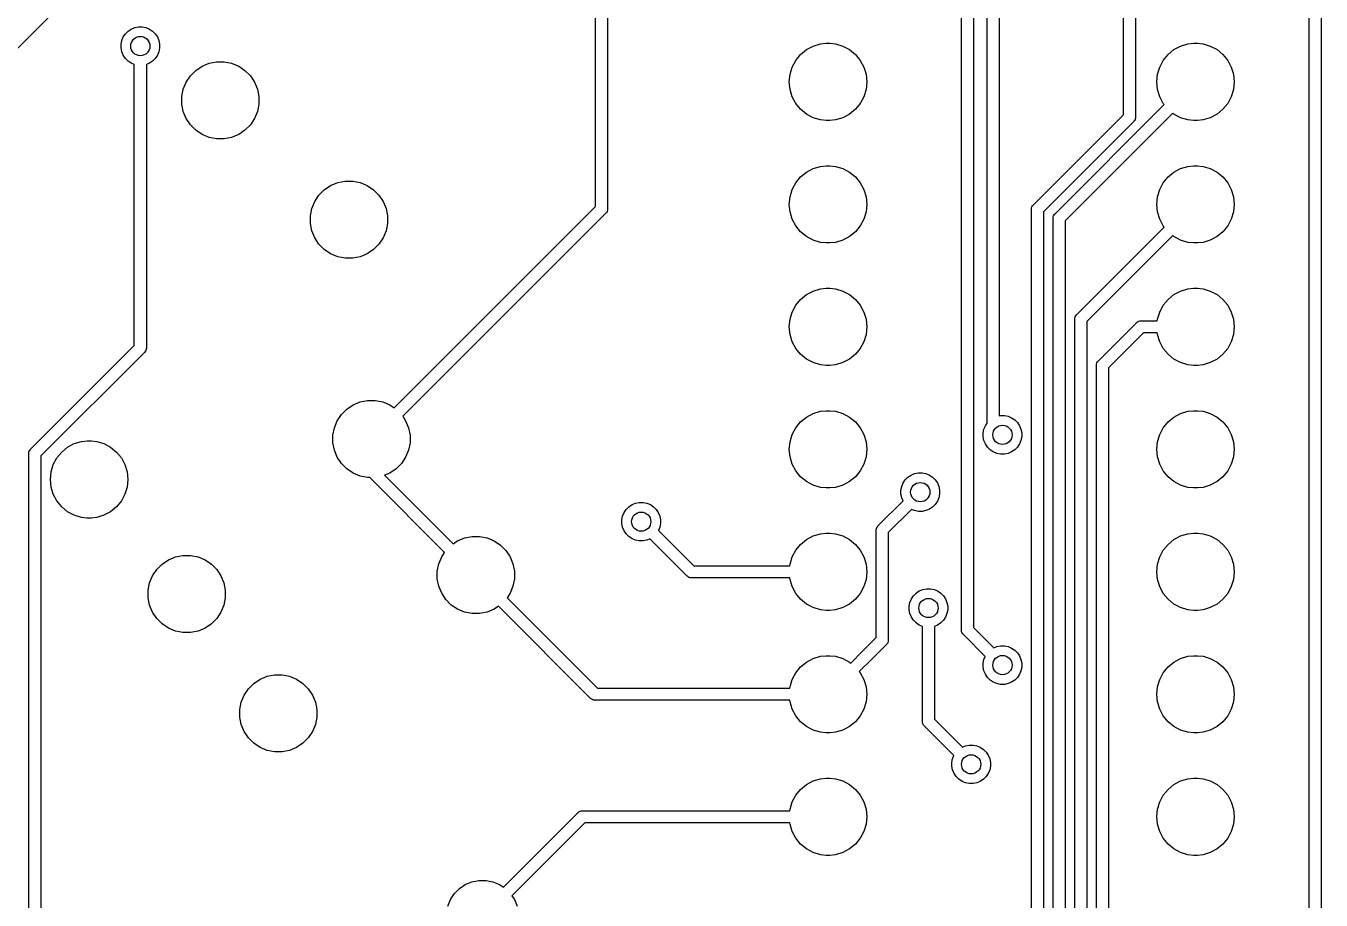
# Model space of a CAD drawing. Extents: x 3.67 to 7.92, y -5.42 to -1.8.
# Drawn here: x 6.731 to 7.788, y -3.061 to -2.347 of the extents above; entities that cross this region are included whole.
import ezdxf

# ---------------------------------------------------------------- set-up
doc = ezdxf.new("R2010")
doc.units = 0
doc.header["$MEASUREMENT"] = 0
doc.layers.add('BLACK', color=7, linetype='CONTINUOUS')

msp = doc.modelspace()

# ---------------------------------------------------------------- linework, layer by layer
at = {"layer": 'BLACK', "linetype": 'CONTINUOUS'}
for p, q in [((7.62697, -2.41976), (7.62697, -2.03649)), ((7.63681, -2.03469), (7.63681, -2.42155)), ((7.19587, -2.49467), (7.19587, -2.05491)), ((7.20571, -2.05491), (7.20571, -2.49646)), ((7.51575, -2.67142), (7.51575, -2.11442)), ((7.52559, -2.11442), (7.52559, -2.66557)), ((7.49475, -2.84031), (7.49475, -2.12745)), ((7.5046, -2.12925), (7.5046, -2.83851)), ((7.78839, -2.14591), (7.78839, -3.19503)), ((7.77854, -3.19324), (7.77854, -2.14771)), ((6.74916, -2.34048), (6.45463, -2.63501)), ((6.80916, -2.3591), (6.81035, -2.35623)), ((6.81035, -2.35623), (6.81207, -2.35365)), ((6.81207, -2.35365), (6.81426, -2.35146)), ((6.81426, -2.35146), (6.81684, -2.34973)), ((6.81684, -2.34973), (6.81971, -2.34855)), ((6.81971, -2.34855), (6.82275, -2.34794)), ((6.82275, -2.34794), (6.82585, -2.34794)), ((6.82585, -2.34794), (6.8289, -2.34855)), ((6.8289, -2.34855), (6.83176, -2.34973)), ((6.83176, -2.34973), (6.83434, -2.35146)), ((6.83434, -2.35146), (6.83653, -2.35365)), ((6.83653, -2.35365), (6.83826, -2.35623)), ((6.83826, -2.35623), (6.83944, -2.3591)), ((6.80855, -2.36214), (6.80916, -2.3591)), ((6.80855, -2.36524), (6.80855, -2.36214)), ((6.80916, -2.36828), (6.80855, -2.36524)), ((6.81035, -2.37115), (6.80916, -2.36828)), ((6.83944, -2.36828), (6.83826, -2.37115)), ((6.83944, -2.3591), (6.84005, -2.36214)), ((6.84005, -2.36524), (6.83944, -2.36828)), ((6.84005, -2.36214), (6.84005, -2.36524)), ((7.36345, -2.37053), (7.36824, -2.3666)), ((7.36824, -2.3666), (7.37372, -2.36367)), ((7.37372, -2.36367), (7.37965, -2.36187)), ((7.37965, -2.36187), (7.38428, -2.36142)), ((7.38428, -2.36142), (7.38737, -2.36142)), ((7.38737, -2.36142), (7.392, -2.36187)), ((7.392, -2.36187), (7.39794, -2.36367)), ((7.39794, -2.36367), (7.40341, -2.3666)), ((7.40341, -2.3666), (7.40821, -2.37053)), ((7.66345, -2.37053), (7.66824, -2.3666)), ((7.66824, -2.3666), (7.67372, -2.36367)), ((7.67372, -2.36367), (7.67965, -2.36187)), ((7.67965, -2.36187), (7.68428, -2.36142)), ((7.68428, -2.36142), (7.68737, -2.36142)), ((7.68737, -2.36142), (7.692, -2.36187)), ((7.692, -2.36187), (7.69794, -2.36367)), ((7.69794, -2.36367), (7.70341, -2.3666)), ((7.70341, -2.3666), (7.70821, -2.37053)), ((6.81207, -2.37373), (6.81035, -2.37115)), ((6.81426, -2.37592), (6.81207, -2.37373)), ((6.81684, -2.37765), (6.81426, -2.37592)), ((6.81938, -2.3787), (6.81684, -2.37765)), ((6.81938, -2.60811), (6.81938, -2.3787)), ((6.83176, -2.37765), (6.82922, -2.3787)), ((6.82922, -2.3787), (6.82922, -2.60991)), ((6.83434, -2.37592), (6.83176, -2.37765)), ((6.83653, -2.37373), (6.83434, -2.37592)), ((6.83826, -2.37115), (6.83653, -2.37373)), ((6.87477, -2.38007), (6.8805, -2.3777)), ((6.8805, -2.3777), (6.88658, -2.37649)), ((6.88658, -2.37649), (6.89279, -2.37649)), ((6.89279, -2.37649), (6.89887, -2.3777)), ((6.89887, -2.3777), (6.90461, -2.38007)), ((7.35659, -2.3808), (7.35951, -2.37533)), ((7.35951, -2.37533), (7.36345, -2.37053)), ((7.40821, -2.37053), (7.41214, -2.37533)), ((7.41214, -2.37533), (7.41507, -2.3808)), ((7.65659, -2.3808), (7.65951, -2.37533)), ((7.65951, -2.37533), (7.66345, -2.37053)), ((7.70821, -2.37053), (7.71214, -2.37533)), ((7.71214, -2.37533), (7.71507, -2.3808)), ((6.86178, -2.39306), (6.86522, -2.3879)), ((6.86522, -2.3879), (6.86961, -2.38352)), ((6.86961, -2.38352), (6.87477, -2.38007)), ((6.90461, -2.38007), (6.90976, -2.38352)), ((6.90976, -2.38352), (6.91415, -2.3879)), ((6.91415, -2.3879), (6.9176, -2.39306)), ((7.35418, -2.39291), (7.35479, -2.38674)), ((7.35479, -2.38674), (7.35659, -2.3808)), ((7.41507, -2.3808), (7.41687, -2.38674)), ((7.41687, -2.38674), (7.41748, -2.39291)), ((7.65418, -2.39291), (7.65479, -2.38674)), ((7.65479, -2.38674), (7.65659, -2.3808)), ((7.71507, -2.3808), (7.71687, -2.38674)), ((7.71687, -2.38674), (7.71748, -2.39291)), ((6.85819, -2.40488), (6.8594, -2.39879)), ((6.8594, -2.39879), (6.86178, -2.39306)), ((6.9176, -2.39306), (6.91997, -2.39879)), ((6.91997, -2.39879), (6.92118, -2.40488)), ((7.35479, -2.39909), (7.35418, -2.39291)), ((7.35659, -2.40502), (7.35479, -2.39909)), ((7.41687, -2.39909), (7.41507, -2.40502)), ((7.41748, -2.39291), (7.41687, -2.39909)), ((7.65479, -2.39909), (7.65418, -2.39291)), ((7.65659, -2.40502), (7.65479, -2.39909)), ((7.71687, -2.39909), (7.71507, -2.40502)), ((7.71748, -2.39291), (7.71687, -2.39909)), ((6.85819, -2.41108), (6.85819, -2.40488)), ((6.8594, -2.41717), (6.85819, -2.41108)), ((6.92118, -2.41108), (6.91997, -2.41717)), ((6.92118, -2.40488), (6.92118, -2.41108)), ((7.35951, -2.4105), (7.35659, -2.40502)), ((7.36345, -2.41529), (7.35951, -2.4105)), ((7.41214, -2.4105), (7.40821, -2.41529)), ((7.41507, -2.40502), (7.41214, -2.4105)), ((7.65951, -2.4105), (7.65659, -2.40502)), ((7.66031, -2.41147), (7.65951, -2.4105)), ((7.71214, -2.4105), (7.70821, -2.41529)), ((7.71507, -2.40502), (7.71214, -2.4105)), ((6.86178, -2.4229), (6.8594, -2.41717)), ((6.91997, -2.41717), (6.9176, -2.4229)), ((7.36824, -2.41923), (7.36345, -2.41529)), ((7.37372, -2.42215), (7.36824, -2.41923)), ((7.40341, -2.41923), (7.39794, -2.42215)), ((7.40821, -2.41529), (7.40341, -2.41923)), ((7.55345, -2.49327), (7.62697, -2.41976)), ((7.57117, -2.50061), (7.66031, -2.41147)), ((7.66727, -2.41843), (7.5794, -2.5063)), ((7.63681, -2.42155), (7.63683, -2.42179)), ((7.66824, -2.41923), (7.66727, -2.41843)), ((7.67372, -2.42215), (7.66824, -2.41923)), ((7.70341, -2.41923), (7.69794, -2.42215)), ((7.70821, -2.41529), (7.70341, -2.41923)), ((6.86522, -2.42806), (6.86178, -2.4229)), ((6.86961, -2.43245), (6.86522, -2.42806)), ((6.91415, -2.42806), (6.90976, -2.43245)), ((6.9176, -2.4229), (6.91415, -2.42806)), ((7.37965, -2.42395), (7.37372, -2.42215)), ((7.38428, -2.42441), (7.37965, -2.42395)), ((7.38737, -2.42441), (7.38428, -2.42441)), ((7.392, -2.42395), (7.38737, -2.42441)), ((7.39794, -2.42215), (7.392, -2.42395)), ((7.6352, -2.42545), (7.56168, -2.49896)), ((7.63539, -2.42529), (7.6352, -2.42545)), ((7.63554, -2.4251), (7.63539, -2.42529)), ((7.636, -2.42454), (7.63554, -2.4251)), ((7.63646, -2.42369), (7.636, -2.42454)), ((7.63661, -2.42318), (7.63646, -2.42369)), ((7.63674, -2.42276), (7.63661, -2.42318)), ((7.63681, -2.42204), (7.63674, -2.42276)), ((7.63683, -2.42179), (7.63681, -2.42204)), ((7.63681, -2.42204), (7.63681, -2.42204)), ((7.67965, -2.42395), (7.67372, -2.42215)), ((7.68428, -2.42441), (7.67965, -2.42395)), ((7.68737, -2.42441), (7.68428, -2.42441)), ((7.692, -2.42395), (7.68737, -2.42441)), ((7.69794, -2.42215), (7.692, -2.42395)), ((6.87477, -2.43589), (6.86961, -2.43245)), ((6.8805, -2.43827), (6.87477, -2.43589)), ((6.88658, -2.43948), (6.8805, -2.43827)), ((6.89279, -2.43948), (6.88658, -2.43948)), ((6.89887, -2.43827), (6.89279, -2.43948)), ((6.90461, -2.43589), (6.89887, -2.43827)), ((6.90976, -2.43245), (6.90461, -2.43589)), ((7.36824, -2.4666), (7.37372, -2.46367)), ((7.37372, -2.46367), (7.37965, -2.46187)), ((7.37965, -2.46187), (7.38428, -2.46142)), ((7.38428, -2.46142), (7.38737, -2.46142)), ((7.38737, -2.46142), (7.392, -2.46187)), ((7.392, -2.46187), (7.39794, -2.46367)), ((7.39794, -2.46367), (7.40341, -2.4666)), ((7.66824, -2.4666), (7.67372, -2.46367)), ((7.67372, -2.46367), (7.67965, -2.46187)), ((7.67965, -2.46187), (7.68428, -2.46142)), ((7.68428, -2.46142), (7.68737, -2.46142)), ((7.68737, -2.46142), (7.692, -2.46187)), ((7.692, -2.46187), (7.69794, -2.46367)), ((7.69794, -2.46367), (7.70341, -2.4666)), ((6.98543, -2.4751), (6.99151, -2.47389)), ((6.99151, -2.47389), (6.99771, -2.47389)), ((6.99771, -2.47389), (7.0038, -2.4751)), ((7.35951, -2.47533), (7.36345, -2.47053)), ((7.36345, -2.47053), (7.36824, -2.4666)), ((7.40341, -2.4666), (7.40821, -2.47053)), ((7.40821, -2.47053), (7.41214, -2.47533)), ((7.65951, -2.47533), (7.66345, -2.47053)), ((7.66345, -2.47053), (7.66824, -2.4666)), ((7.70341, -2.4666), (7.70821, -2.47053)), ((7.70821, -2.47053), (7.71214, -2.47533)), ((6.97015, -2.48531), (6.97453, -2.48092)), ((6.97453, -2.48092), (6.97969, -2.47748)), ((6.97969, -2.47748), (6.98543, -2.4751)), ((7.0038, -2.4751), (7.00953, -2.47748)), ((7.00953, -2.47748), (7.01469, -2.48092)), ((7.01469, -2.48092), (7.01908, -2.48531)), ((7.35479, -2.48674), (7.35659, -2.4808)), ((7.35659, -2.4808), (7.35951, -2.47533)), ((7.41214, -2.47533), (7.41507, -2.4808)), ((7.41507, -2.4808), (7.41687, -2.48674)), ((7.65479, -2.48674), (7.65659, -2.4808)), ((7.65659, -2.4808), (7.65951, -2.47533)), ((7.71214, -2.47533), (7.71507, -2.4808)), ((7.71507, -2.4808), (7.71687, -2.48674)), ((6.96433, -2.4962), (6.9667, -2.49047)), ((6.9667, -2.49047), (6.97015, -2.48531)), ((7.01908, -2.48531), (7.02252, -2.49047)), ((7.02252, -2.49047), (7.0249, -2.4962)), ((7.03154, -2.659), (7.19587, -2.49467)), ((7.35418, -2.49291), (7.35479, -2.48674)), ((7.35479, -2.49909), (7.35418, -2.49291)), ((7.41687, -2.48674), (7.41748, -2.49291)), ((7.41748, -2.49291), (7.41687, -2.49909)), ((7.55191, -2.49596), (7.55219, -2.49503)), ((7.55219, -2.49503), (7.55265, -2.49418)), ((7.55265, -2.49418), (7.55311, -2.49361)), ((7.55311, -2.49361), (7.55327, -2.49343)), ((7.55311, -2.49361), (7.55311, -2.49361)), ((7.55327, -2.49343), (7.55345, -2.49327)), ((7.65418, -2.49291), (7.65479, -2.48674)), ((7.65479, -2.49909), (7.65418, -2.49291)), ((7.71687, -2.48674), (7.71748, -2.49291)), ((7.71748, -2.49291), (7.71687, -2.49909)), ((6.96312, -2.50229), (6.96433, -2.4962)), ((6.96312, -2.50849), (6.96312, -2.50229)), ((7.0249, -2.4962), (7.02611, -2.50229)), ((7.02611, -2.50229), (7.02611, -2.50849)), ((7.2041, -2.50035), (7.0385, -2.66596)), ((7.20428, -2.5002), (7.2041, -2.50035)), ((7.20488, -2.49948), (7.20428, -2.5002)), ((7.2049, -2.49945), (7.20488, -2.49948)), ((7.20536, -2.4986), (7.2049, -2.49945)), ((7.20564, -2.49767), (7.20536, -2.4986)), ((7.20571, -2.49695), (7.20564, -2.49767)), ((7.20571, -2.49646), (7.20573, -2.4967)), ((7.20573, -2.4967), (7.20571, -2.49695)), ((7.20571, -2.49695), (7.20571, -2.49695)), ((7.35659, -2.50502), (7.35479, -2.49909)), ((7.35951, -2.5105), (7.35659, -2.50502)), ((7.41507, -2.50502), (7.41214, -2.5105)), ((7.41687, -2.49909), (7.41507, -2.50502)), ((7.55182, -2.49692), (7.55191, -2.49596)), ((7.55184, -2.49716), (7.55182, -2.49692)), ((7.55184, -3.14363), (7.55184, -2.49716)), ((7.56168, -2.49896), (7.56168, -3.14543)), ((7.56953, -2.50426), (7.56956, -2.50402)), ((7.56956, -2.5045), (7.56953, -2.50426)), ((7.56956, -2.50402), (7.56963, -2.5033)), ((7.56956, -2.50402), (7.56956, -2.50402)), ((7.56956, -2.60937), (7.56956, -2.5045)), ((7.56963, -2.5033), (7.56991, -2.50237)), ((7.56991, -2.50237), (7.57037, -2.50151)), ((7.57037, -2.50151), (7.57098, -2.50076)), ((7.57098, -2.50076), (7.57117, -2.50061)), ((7.5794, -2.5063), (7.5794, -3.20194)), ((7.65659, -2.50502), (7.65479, -2.49909)), ((7.65951, -2.5105), (7.65659, -2.50502)), ((7.71507, -2.50502), (7.71214, -2.5105)), ((7.71687, -2.49909), (7.71507, -2.50502)), ((6.96433, -2.51457), (6.96312, -2.50849)), ((6.9667, -2.52031), (6.96433, -2.51457)), ((7.0249, -2.51457), (7.02252, -2.52031)), ((7.02611, -2.50849), (7.0249, -2.51457)), ((7.36345, -2.51529), (7.35951, -2.5105)), ((7.36824, -2.51923), (7.36345, -2.51529)), ((7.40821, -2.51529), (7.40341, -2.51923)), ((7.41214, -2.5105), (7.40821, -2.51529)), ((7.58889, -2.58289), (7.66031, -2.51147)), ((7.66031, -2.51147), (7.65951, -2.5105)), ((7.70821, -2.51529), (7.70341, -2.51923)), ((7.71214, -2.5105), (7.70821, -2.51529)), ((6.97015, -2.52547), (6.9667, -2.52031)), ((6.97453, -2.52985), (6.97015, -2.52547)), ((7.01908, -2.52547), (7.01469, -2.52985)), ((7.02252, -2.52031), (7.01908, -2.52547)), ((7.37372, -2.52215), (7.36824, -2.51923)), ((7.37965, -2.52395), (7.37372, -2.52215)), ((7.38428, -2.52441), (7.37965, -2.52395)), ((7.38737, -2.52441), (7.38428, -2.52441)), ((7.392, -2.52395), (7.38737, -2.52441)), ((7.39794, -2.52215), (7.392, -2.52395)), ((7.40341, -2.51923), (7.39794, -2.52215)), ((7.66727, -2.51843), (7.59712, -2.58858)), ((7.66824, -2.51923), (7.66727, -2.51843)), ((7.67372, -2.52215), (7.66824, -2.51923)), ((7.67965, -2.52395), (7.67372, -2.52215)), ((7.68428, -2.52441), (7.67965, -2.52395)), ((7.68737, -2.52441), (7.68428, -2.52441)), ((7.692, -2.52395), (7.68737, -2.52441)), ((7.69794, -2.52215), (7.692, -2.52395)), ((7.70341, -2.51923), (7.69794, -2.52215)), ((6.97969, -2.5333), (6.97453, -2.52985)), ((6.98543, -2.53567), (6.97969, -2.5333)), ((6.99151, -2.53688), (6.98543, -2.53567)), ((6.99771, -2.53688), (6.99151, -2.53688)), ((7.0038, -2.53567), (6.99771, -2.53688)), ((7.00953, -2.5333), (7.0038, -2.53567)), ((7.01469, -2.52985), (7.00953, -2.5333)), ((7.36345, -2.57053), (7.36824, -2.5666)), ((7.36824, -2.5666), (7.37372, -2.56367)), ((7.37372, -2.56367), (7.37965, -2.56187)), ((7.37965, -2.56187), (7.38428, -2.56142)), ((7.38428, -2.56142), (7.38737, -2.56142)), ((7.38737, -2.56142), (7.392, -2.56187)), ((7.392, -2.56187), (7.39794, -2.56367)), ((7.39794, -2.56367), (7.40341, -2.5666)), ((7.40341, -2.5666), (7.40821, -2.57053)), ((7.66345, -2.57053), (7.66824, -2.5666)), ((7.66824, -2.5666), (7.67372, -2.56367)), ((7.67372, -2.56367), (7.67965, -2.56187)), ((7.67965, -2.56187), (7.68428, -2.56142)), ((7.68428, -2.56142), (7.68737, -2.56142)), ((7.68737, -2.56142), (7.692, -2.56187)), ((7.692, -2.56187), (7.69794, -2.56367)), ((7.69794, -2.56367), (7.70341, -2.5666)), ((7.70341, -2.5666), (7.70821, -2.57053)), ((7.35659, -2.5808), (7.35951, -2.57533)), ((7.35951, -2.57533), (7.36345, -2.57053)), ((7.40821, -2.57053), (7.41214, -2.57533)), ((7.41214, -2.57533), (7.41507, -2.5808)), ((7.65659, -2.5808), (7.65951, -2.57533)), ((7.65951, -2.57533), (7.66345, -2.57053)), ((7.70821, -2.57053), (7.71214, -2.57533)), ((7.71214, -2.57533), (7.71507, -2.5808)), ((7.35418, -2.59291), (7.35479, -2.58674)), ((7.35479, -2.58674), (7.35659, -2.5808)), ((7.41507, -2.5808), (7.41687, -2.58674)), ((7.41687, -2.58674), (7.41748, -2.59291)), ((7.58725, -2.58654), (7.58727, -2.5863)), ((7.58727, -2.58679), (7.58725, -2.58654)), ((7.58727, -2.5863), (7.58735, -2.58558)), ((7.58727, -2.5863), (7.58727, -2.5863)), ((7.58727, -2.6167), (7.58727, -2.58679)), ((7.58735, -2.58558), (7.58763, -2.58465)), ((7.58763, -2.58465), (7.58808, -2.5838)), ((7.58808, -2.5838), (7.5887, -2.58305)), ((7.5887, -2.58305), (7.58889, -2.58289)), ((7.59712, -2.58858), (7.59712, -3.20928)), ((7.6066, -2.62063), (7.63763, -2.5896)), ((7.63763, -2.5896), (7.63779, -2.58942)), ((7.63779, -2.58942), (7.63798, -2.58926)), ((7.63798, -2.58926), (7.63854, -2.5888)), ((7.63798, -2.58926), (7.63798, -2.58926)), ((7.63854, -2.5888), (7.63939, -2.58834)), ((7.63939, -2.58834), (7.64032, -2.58806)), ((7.64032, -2.58806), (7.64104, -2.58799)), ((7.64104, -2.58799), (7.64128, -2.58797)), ((7.64104, -2.58799), (7.64104, -2.58799)), ((7.64128, -2.58797), (7.64153, -2.58799)), ((7.64153, -2.58799), (7.65466, -2.58799)), ((7.65466, -2.58799), (7.65479, -2.58674)), ((7.65479, -2.58674), (7.65659, -2.5808)), ((7.71507, -2.5808), (7.71687, -2.58674)), ((7.71687, -2.58674), (7.71748, -2.59291)), ((7.35479, -2.59909), (7.35418, -2.59291)), ((7.35659, -2.60502), (7.35479, -2.59909)), ((7.41687, -2.59909), (7.41507, -2.60502)), ((7.41748, -2.59291), (7.41687, -2.59909)), ((7.64332, -2.59783), (7.61483, -2.62632)), ((7.65466, -2.59783), (7.64332, -2.59783)), ((7.65479, -2.59909), (7.65466, -2.59783)), ((7.65659, -2.60502), (7.65479, -2.59909)), ((7.71687, -2.59909), (7.71507, -2.60502)), ((7.71748, -2.59291), (7.71687, -2.59909)), ((6.73488, -2.69261), (6.81938, -2.60811)), ((6.82887, -2.61204), (6.82841, -2.61289)), ((6.82888, -2.612), (6.82887, -2.61204)), ((6.82915, -2.61111), (6.82888, -2.612)), ((6.82922, -2.61039), (6.82915, -2.61111)), ((6.82922, -2.60991), (6.82925, -2.61015)), ((6.82925, -2.61015), (6.82922, -2.61039)), ((6.82922, -2.61039), (6.82922, -2.61039)), ((7.35951, -2.6105), (7.35659, -2.60502)), ((7.36345, -2.61529), (7.35951, -2.6105)), ((7.41214, -2.6105), (7.40821, -2.61529)), ((7.41507, -2.60502), (7.41214, -2.6105)), ((7.56956, -2.88362), (7.56956, -2.60937)), ((7.56956, -2.60937), (7.56956, -2.60937)), ((7.65951, -2.6105), (7.65659, -2.60502)), ((7.66345, -2.61529), (7.65951, -2.6105)), ((7.71214, -2.6105), (7.70821, -2.61529)), ((7.71507, -2.60502), (7.71214, -2.6105)), ((6.82761, -2.6138), (6.74311, -2.6983)), ((6.8278, -2.61364), (6.82761, -2.6138)), ((6.82795, -2.61346), (6.8278, -2.61364)), ((6.82841, -2.61289), (6.82795, -2.61346)), ((6.82795, -2.61346), (6.82795, -2.61346)), ((7.36824, -2.61923), (7.36345, -2.61529)), ((7.37372, -2.62215), (7.36824, -2.61923)), ((7.37965, -2.62395), (7.37372, -2.62215)), ((7.39794, -2.62215), (7.392, -2.62395)), ((7.40341, -2.61923), (7.39794, -2.62215)), ((7.40821, -2.61529), (7.40341, -2.61923)), ((7.58727, -2.61671), (7.58727, -2.6167)), ((7.58727, -3.20748), (7.58727, -2.61671)), ((7.60506, -2.62332), (7.60534, -2.62239)), ((7.60534, -2.62239), (7.6058, -2.62154)), ((7.6058, -2.62154), (7.60626, -2.62098)), ((7.60626, -2.62098), (7.60642, -2.62079)), ((7.60626, -2.62098), (7.60626, -2.62098)), ((7.60642, -2.62079), (7.6066, -2.62063)), ((7.66824, -2.61923), (7.66345, -2.61529)), ((7.67372, -2.62215), (7.66824, -2.61923)), ((7.67965, -2.62395), (7.67372, -2.62215)), ((7.69794, -2.62215), (7.692, -2.62395)), ((7.70341, -2.61923), (7.69794, -2.62215)), ((7.70821, -2.61529), (7.70341, -2.61923)), ((7.38428, -2.62441), (7.37965, -2.62395)), ((7.38737, -2.62441), (7.38428, -2.62441)), ((7.392, -2.62395), (7.38737, -2.62441)), ((7.60497, -2.62429), (7.60506, -2.62332)), ((7.60499, -2.62453), (7.60497, -2.62429)), ((7.60499, -3.21482), (7.60499, -2.62453)), ((7.61483, -2.62632), (7.61483, -3.21662)), ((7.68428, -2.62441), (7.67965, -2.62395)), ((7.68737, -2.62441), (7.68428, -2.62441)), ((7.692, -2.62395), (7.68737, -2.62441)), ((6.99808, -2.65658), (7.00381, -2.6542)), ((7.00381, -2.6542), (7.0099, -2.65299)), ((7.0099, -2.65299), (7.0161, -2.65299)), ((7.0161, -2.65299), (7.02219, -2.6542)), ((7.02219, -2.6542), (7.02792, -2.65658)), ((6.98509, -2.66957), (6.98854, -2.66441)), ((6.98854, -2.66441), (6.99292, -2.66003)), ((6.99292, -2.66003), (6.99808, -2.65658)), ((7.02792, -2.65658), (7.03154, -2.659)), ((7.36824, -2.6666), (7.37372, -2.66367)), ((7.37372, -2.66367), (7.37965, -2.66187)), ((7.37965, -2.66187), (7.38428, -2.66142)), ((7.38428, -2.66142), (7.38737, -2.66142)), ((7.38737, -2.66142), (7.392, -2.66187)), ((7.392, -2.66187), (7.39794, -2.66367)), ((7.39794, -2.66367), (7.40341, -2.6666)), ((7.66824, -2.6666), (7.67372, -2.66367)), ((7.67372, -2.66367), (7.67965, -2.66187)), ((7.67965, -2.66187), (7.68428, -2.66142)), ((7.68428, -2.66142), (7.68737, -2.66142)), ((7.68737, -2.66142), (7.692, -2.66187)), ((7.692, -2.66187), (7.69794, -2.66367)), ((7.69794, -2.66367), (7.70341, -2.6666)), ((6.9815, -2.68139), (6.98272, -2.6753)), ((6.98272, -2.6753), (6.98509, -2.66957)), ((7.0385, -2.66596), (7.04091, -2.66957)), ((7.04091, -2.66957), (7.04329, -2.6753)), ((7.04329, -2.6753), (7.0445, -2.68139)), ((7.35659, -2.6808), (7.35951, -2.67533)), ((7.35951, -2.67533), (7.36345, -2.67053)), ((7.36345, -2.67053), (7.36824, -2.6666)), ((7.40341, -2.6666), (7.40821, -2.67053)), ((7.40821, -2.67053), (7.41214, -2.67533)), ((7.41214, -2.67533), (7.41507, -2.6808)), ((7.51308, -2.67651), (7.51426, -2.67364)), ((7.51426, -2.67364), (7.51575, -2.67142)), ((7.52559, -2.66557), (7.52667, -2.66535)), ((7.52667, -2.66535), (7.52977, -2.66535)), ((7.52977, -2.66535), (7.53281, -2.66596)), ((7.53281, -2.66596), (7.53568, -2.66715)), ((7.53568, -2.66715), (7.53826, -2.66887)), ((7.53826, -2.66887), (7.54045, -2.67106)), ((7.54045, -2.67106), (7.54217, -2.67364)), ((7.54217, -2.67364), (7.54336, -2.67651)), ((7.65659, -2.6808), (7.65951, -2.67533)), ((7.65951, -2.67533), (7.66345, -2.67053)), ((7.66345, -2.67053), (7.66824, -2.6666)), ((7.70341, -2.6666), (7.70821, -2.67053)), ((7.70821, -2.67053), (7.71214, -2.67533)), ((7.71214, -2.67533), (7.71507, -2.6808)), ((6.77631, -2.68648), (6.78093, -2.68602)), ((6.78093, -2.68602), (6.78403, -2.68602)), ((6.78403, -2.68602), (6.78865, -2.68648)), ((6.9815, -2.68759), (6.9815, -2.68139)), ((7.0445, -2.68139), (7.0445, -2.68759)), ((7.35479, -2.68674), (7.35659, -2.6808)), ((7.41507, -2.6808), (7.41687, -2.68674)), ((7.51247, -2.67955), (7.51308, -2.67651)), ((7.51247, -2.68265), (7.51247, -2.67955)), ((7.51308, -2.6857), (7.51247, -2.68265)), ((7.51426, -2.68856), (7.51308, -2.6857)), ((7.54336, -2.6857), (7.54217, -2.68856)), ((7.54336, -2.67651), (7.54397, -2.67955)), ((7.54397, -2.68265), (7.54336, -2.6857)), ((7.54397, -2.67955), (7.54397, -2.68265)), ((7.65479, -2.68674), (7.65659, -2.6808)), ((7.71507, -2.6808), (7.71687, -2.68674)), ((6.73324, -2.69626), (6.73334, -2.6953)), ((6.73327, -2.6965), (6.73324, -2.69626)), ((6.73327, -3.32161), (6.73327, -2.6965)), ((6.73334, -2.6953), (6.73362, -2.69437)), ((6.73362, -2.69437), (6.73408, -2.69351)), ((6.73408, -2.69351), (6.73454, -2.69295)), ((6.73454, -2.69295), (6.73469, -2.69276)), ((6.73454, -2.69295), (6.73454, -2.69295)), ((6.73469, -2.69276), (6.73488, -2.69261)), ((6.75617, -2.69994), (6.7601, -2.69514)), ((6.7601, -2.69514), (6.7649, -2.69121)), ((6.7649, -2.69121), (6.77037, -2.68828)), ((6.77037, -2.68828), (6.77631, -2.68648)), ((6.78865, -2.68648), (6.79459, -2.68828)), ((6.79459, -2.68828), (6.80006, -2.69121)), ((6.80006, -2.69121), (6.80486, -2.69514)), ((6.80486, -2.69514), (6.80879, -2.69994)), ((6.98272, -2.69368), (6.9815, -2.68759)), ((6.98509, -2.69941), (6.98272, -2.69368)), ((7.04329, -2.69368), (7.04091, -2.69941)), ((7.0445, -2.68759), (7.04329, -2.69368)), ((7.35418, -2.69291), (7.35479, -2.68674)), ((7.35479, -2.69909), (7.35418, -2.69291)), ((7.41687, -2.68674), (7.41748, -2.69291)), ((7.41748, -2.69291), (7.41687, -2.69909)), ((7.51599, -2.69114), (7.51426, -2.68856)), ((7.51818, -2.69333), (7.51599, -2.69114)), ((7.52076, -2.69506), (7.51818, -2.69333)), ((7.52363, -2.69625), (7.52076, -2.69506)), ((7.52667, -2.69685), (7.52363, -2.69625)), ((7.53281, -2.69625), (7.52977, -2.69685)), ((7.53568, -2.69506), (7.53281, -2.69625)), ((7.53826, -2.69333), (7.53568, -2.69506)), ((7.54045, -2.69114), (7.53826, -2.69333)), ((7.54217, -2.68856), (7.54045, -2.69114)), ((7.65418, -2.69291), (7.65479, -2.68674)), ((7.65479, -2.69909), (7.65418, -2.69291)), ((7.71687, -2.68674), (7.71748, -2.69291)), ((7.71748, -2.69291), (7.71687, -2.69909)), ((6.74311, -2.6983), (6.74311, -3.31981)), ((6.75144, -2.71135), (6.75324, -2.70541)), ((6.75324, -2.70541), (6.75617, -2.69994)), ((6.80879, -2.69994), (6.81172, -2.70541)), ((6.81172, -2.70541), (6.81352, -2.71135)), ((6.98854, -2.70457), (6.98509, -2.69941)), ((6.99292, -2.70896), (6.98854, -2.70457)), ((7.03747, -2.70457), (7.03308, -2.70896)), ((7.04091, -2.69941), (7.03747, -2.70457)), ((7.35659, -2.70502), (7.35479, -2.69909)), ((7.35951, -2.7105), (7.35659, -2.70502)), ((7.41507, -2.70502), (7.41214, -2.7105)), ((7.41687, -2.69909), (7.41507, -2.70502)), ((7.52977, -2.69685), (7.52667, -2.69685)), ((7.65659, -2.70502), (7.65479, -2.69909)), ((7.65951, -2.7105), (7.65659, -2.70502)), ((7.71507, -2.70502), (7.71214, -2.7105)), ((7.71687, -2.69909), (7.71507, -2.70502)), ((6.75083, -2.71752), (6.75144, -2.71135)), ((6.75144, -2.72369), (6.75083, -2.71752)), ((6.81352, -2.71135), (6.81413, -2.71752)), ((6.81413, -2.71752), (6.81352, -2.72369)), ((6.99808, -2.7124), (6.99292, -2.70896)), ((7.00381, -2.71478), (6.99808, -2.7124)), ((7.0099, -2.71599), (7.00381, -2.71478)), ((7.01173, -2.71599), (7.0099, -2.71599)), ((7.07276, -2.77702), (7.01173, -2.71599)), ((7.02792, -2.7124), (7.02378, -2.71412)), ((7.02378, -2.71412), (7.07972, -2.77006)), ((7.03308, -2.70896), (7.02792, -2.7124)), ((7.36345, -2.71529), (7.35951, -2.7105)), ((7.36824, -2.71923), (7.36345, -2.71529)), ((7.40821, -2.71529), (7.40341, -2.71923)), ((7.41214, -2.7105), (7.40821, -2.71529)), ((7.44717, -2.72039), (7.4489, -2.71781)), ((7.4489, -2.71781), (7.45109, -2.71562)), ((7.45109, -2.71562), (7.45367, -2.71389)), ((7.45367, -2.71389), (7.45653, -2.71271)), ((7.45653, -2.71271), (7.45958, -2.7121)), ((7.45958, -2.7121), (7.46268, -2.7121)), ((7.46268, -2.7121), (7.46572, -2.71271)), ((7.46572, -2.71271), (7.46859, -2.71389)), ((7.46859, -2.71389), (7.47117, -2.71562)), ((7.47117, -2.71562), (7.47336, -2.71781)), ((7.47336, -2.71781), (7.47508, -2.72039)), ((7.66345, -2.71529), (7.65951, -2.7105)), ((7.66824, -2.71923), (7.66345, -2.71529)), ((7.70821, -2.71529), (7.70341, -2.71923)), ((7.71214, -2.7105), (7.70821, -2.71529)), ((6.75324, -2.72963), (6.75144, -2.72369)), ((6.81352, -2.72369), (6.81172, -2.72963)), ((7.37372, -2.72215), (7.36824, -2.71923)), ((7.37965, -2.72395), (7.37372, -2.72215)), ((7.38428, -2.72441), (7.37965, -2.72395)), ((7.38737, -2.72441), (7.38428, -2.72441)), ((7.392, -2.72395), (7.38737, -2.72441)), ((7.39794, -2.72215), (7.392, -2.72395)), ((7.40341, -2.71923), (7.39794, -2.72215)), ((7.44538, -2.7263), (7.44599, -2.72325)), ((7.44538, -2.7294), (7.44538, -2.7263)), ((7.44599, -2.72325), (7.44717, -2.72039)), ((7.47508, -2.72039), (7.47627, -2.72325)), ((7.47627, -2.72325), (7.47688, -2.7263)), ((7.47688, -2.7263), (7.47688, -2.7294)), ((7.67372, -2.72215), (7.66824, -2.71923)), ((7.67965, -2.72395), (7.67372, -2.72215)), ((7.68428, -2.72441), (7.67965, -2.72395)), ((7.68737, -2.72441), (7.68428, -2.72441)), ((7.692, -2.72395), (7.68737, -2.72441)), ((7.69794, -2.72215), (7.692, -2.72395)), ((7.70341, -2.71923), (7.69794, -2.72215)), ((6.75617, -2.7351), (6.75324, -2.72963)), ((6.7601, -2.7399), (6.75617, -2.7351)), ((6.80879, -2.7351), (6.80486, -2.7399)), ((6.81172, -2.72963), (6.80879, -2.7351)), ((7.22323, -2.73974), (7.22581, -2.73801)), ((7.22581, -2.73801), (7.22867, -2.73683)), ((7.22867, -2.73683), (7.23172, -2.73622)), ((7.23172, -2.73622), (7.23482, -2.73622)), ((7.23482, -2.73622), (7.23786, -2.73683)), ((7.23786, -2.73683), (7.24073, -2.73801)), ((7.24073, -2.73801), (7.24331, -2.73974)), ((7.42681, -2.75521), (7.44704, -2.73498)), ((7.44599, -2.73244), (7.44538, -2.7294)), ((7.44704, -2.73498), (7.44599, -2.73244)), ((7.47336, -2.73789), (7.47117, -2.74008)), ((7.47508, -2.73531), (7.47336, -2.73789)), ((7.47627, -2.73244), (7.47508, -2.73531)), ((7.47688, -2.7294), (7.47627, -2.73244)), ((6.7649, -2.74383), (6.7601, -2.7399)), ((6.77037, -2.74676), (6.7649, -2.74383)), ((6.77631, -2.74856), (6.77037, -2.74676)), ((6.78093, -2.74902), (6.77631, -2.74856)), ((6.78403, -2.74902), (6.78093, -2.74902)), ((6.78865, -2.74856), (6.78403, -2.74902)), ((6.79459, -2.74676), (6.78865, -2.74856)), ((6.80006, -2.74383), (6.79459, -2.74676)), ((6.80486, -2.7399), (6.80006, -2.74383)), ((7.21752, -2.75042), (7.21812, -2.74737)), ((7.21812, -2.74737), (7.21931, -2.74451)), ((7.21931, -2.74451), (7.22104, -2.74193)), ((7.22104, -2.74193), (7.22323, -2.73974)), ((7.24331, -2.73974), (7.2455, -2.74193)), ((7.2455, -2.74193), (7.24722, -2.74451)), ((7.24722, -2.74451), (7.24841, -2.74737)), ((7.24841, -2.74737), (7.24902, -2.75042)), ((7.454, -2.74194), (7.43504, -2.7609)), ((7.45653, -2.74299), (7.454, -2.74194)), ((7.45958, -2.7436), (7.45653, -2.74299)), ((7.46268, -2.7436), (7.45958, -2.7436)), ((7.46572, -2.74299), (7.46268, -2.7436)), ((7.46859, -2.7418), (7.46572, -2.74299)), ((7.47117, -2.74008), (7.46859, -2.7418)), ((7.21752, -2.75352), (7.21752, -2.75042)), ((7.21812, -2.75656), (7.21752, -2.75352)), ((7.21931, -2.75943), (7.21812, -2.75656)), ((7.22104, -2.76201), (7.21931, -2.75943)), ((7.24841, -2.75656), (7.24736, -2.7591)), ((7.24736, -2.7591), (7.27625, -2.78799)), ((7.24902, -2.75352), (7.24841, -2.75656)), ((7.24902, -2.75042), (7.24902, -2.75352)), ((7.42517, -2.75886), (7.4252, -2.75862)), ((7.4252, -2.7591), (7.42517, -2.75886)), ((7.4252, -2.75862), (7.42527, -2.75789)), ((7.4252, -2.75862), (7.4252, -2.75862)), ((7.4252, -2.84658), (7.4252, -2.7591)), ((7.42527, -2.75789), (7.42555, -2.75697)), ((7.42555, -2.75697), (7.42601, -2.75611)), ((7.42601, -2.75611), (7.42662, -2.75536)), ((7.42662, -2.75536), (7.42681, -2.75521)), ((7.07972, -2.77006), (7.08334, -2.76764)), ((7.08334, -2.76764), (7.08907, -2.76527)), ((7.08907, -2.76527), (7.09516, -2.76406)), ((7.09516, -2.76406), (7.10136, -2.76406)), ((7.10136, -2.76406), (7.10745, -2.76527)), ((7.10745, -2.76527), (7.11318, -2.76764)), ((7.11318, -2.76764), (7.11834, -2.77109)), ((7.22323, -2.7642), (7.22104, -2.76201)), ((7.22581, -2.76592), (7.22323, -2.7642)), ((7.22867, -2.76711), (7.22581, -2.76592)), ((7.23172, -2.76772), (7.22867, -2.76711)), ((7.23482, -2.76772), (7.23172, -2.76772)), ((7.23786, -2.76711), (7.23482, -2.76772)), ((7.2404, -2.76606), (7.23786, -2.76711)), ((7.27056, -2.79622), (7.2404, -2.76606)), ((7.35951, -2.77533), (7.36345, -2.77053)), ((7.36345, -2.77053), (7.36824, -2.7666)), ((7.36824, -2.7666), (7.37372, -2.76367)), ((7.37372, -2.76367), (7.37965, -2.76187)), ((7.37965, -2.76187), (7.38428, -2.76142)), ((7.38428, -2.76142), (7.38737, -2.76142)), ((7.38737, -2.76142), (7.392, -2.76187)), ((7.392, -2.76187), (7.39794, -2.76367)), ((7.39794, -2.76367), (7.40341, -2.7666)), ((7.40341, -2.7666), (7.40821, -2.77053)), ((7.40821, -2.77053), (7.41214, -2.77533)), ((7.43504, -2.7609), (7.43504, -2.84838)), ((7.65951, -2.77533), (7.66345, -2.77053)), ((7.66345, -2.77053), (7.66824, -2.7666)), ((7.66824, -2.7666), (7.67372, -2.76367)), ((7.67372, -2.76367), (7.67965, -2.76187)), ((7.67965, -2.76187), (7.68428, -2.76142)), ((7.68428, -2.76142), (7.68737, -2.76142)), ((7.68737, -2.76142), (7.692, -2.76187)), ((7.692, -2.76187), (7.69794, -2.76367)), ((7.69794, -2.76367), (7.70341, -2.7666)), ((7.70341, -2.7666), (7.70821, -2.77053)), ((7.70821, -2.77053), (7.71214, -2.77533)), ((6.84729, -2.78311), (6.85302, -2.78074)), ((6.85302, -2.78074), (6.8591, -2.77953)), ((6.8591, -2.77953), (6.86531, -2.77953)), ((6.86531, -2.77953), (6.87139, -2.78074)), ((6.87139, -2.78074), (6.87712, -2.78311)), ((7.06797, -2.78637), (7.07035, -2.78064)), ((7.07035, -2.78064), (7.07276, -2.77702)), ((7.11834, -2.77109), (7.12272, -2.77548)), ((7.12272, -2.77548), (7.12617, -2.78064)), ((7.12617, -2.78064), (7.12854, -2.78637)), ((7.35479, -2.78674), (7.35659, -2.7808)), ((7.35659, -2.7808), (7.35951, -2.77533)), ((7.41214, -2.77533), (7.41507, -2.7808)), ((7.41507, -2.7808), (7.41687, -2.78674)), ((7.65479, -2.78674), (7.65659, -2.7808)), ((7.65659, -2.7808), (7.65951, -2.77533)), ((7.71214, -2.77533), (7.71507, -2.7808)), ((7.71507, -2.7808), (7.71687, -2.78674)), ((6.83429, -2.7961), (6.83774, -2.79095)), ((6.83774, -2.79095), (6.84213, -2.78656)), ((6.84213, -2.78656), (6.84729, -2.78311)), ((6.87712, -2.78311), (6.88228, -2.78656)), ((6.88228, -2.78656), (6.88667, -2.79095)), ((6.88667, -2.79095), (6.89012, -2.7961)), ((7.06676, -2.79245), (7.06797, -2.78637)), ((7.12854, -2.78637), (7.12975, -2.79245)), ((7.27625, -2.78799), (7.35466, -2.78799)), ((7.35466, -2.78799), (7.35479, -2.78674)), ((7.41687, -2.78674), (7.41748, -2.79291)), ((7.65418, -2.79291), (7.65479, -2.78674)), ((7.71687, -2.78674), (7.71748, -2.79291)), ((6.83071, -2.80792), (6.83192, -2.80184)), ((6.83192, -2.80184), (6.83429, -2.7961)), ((6.89012, -2.7961), (6.89249, -2.80184)), ((6.89249, -2.80184), (6.8937, -2.80792)), ((7.06676, -2.79866), (7.06676, -2.79245)), ((7.06797, -2.80474), (7.06676, -2.79866)), ((7.12975, -2.79866), (7.12854, -2.80474)), ((7.12975, -2.79245), (7.12975, -2.79866)), ((7.27072, -2.79641), (7.27056, -2.79622)), ((7.2709, -2.79656), (7.27072, -2.79641)), ((7.27147, -2.79703), (7.2709, -2.79656)), ((7.2709, -2.79656), (7.2709, -2.79656)), ((7.27226, -2.79745), (7.27147, -2.79703)), ((7.27232, -2.79748), (7.27226, -2.79745)), ((7.27325, -2.79776), (7.27232, -2.79748)), ((7.27397, -2.79783), (7.27325, -2.79776)), ((7.27421, -2.79786), (7.27397, -2.79783)), ((7.27397, -2.79783), (7.27397, -2.79783)), ((7.27445, -2.79783), (7.27421, -2.79786)), ((7.35466, -2.79783), (7.27445, -2.79783)), ((7.35479, -2.79909), (7.35466, -2.79783)), ((7.35659, -2.80502), (7.35479, -2.79909)), ((7.41687, -2.79909), (7.41507, -2.80502)), ((7.41748, -2.79291), (7.41687, -2.79909)), ((7.65479, -2.79909), (7.65418, -2.79291)), ((7.65659, -2.80502), (7.65479, -2.79909)), ((7.71687, -2.79909), (7.71507, -2.80502)), ((7.71748, -2.79291), (7.71687, -2.79909)), ((6.83071, -2.81413), (6.83071, -2.80792)), ((6.8937, -2.80792), (6.8937, -2.81413)), ((7.07035, -2.81047), (7.06797, -2.80474)), ((7.07379, -2.81563), (7.07035, -2.81047)), ((7.12617, -2.81047), (7.12375, -2.81409)), ((7.12854, -2.80474), (7.12617, -2.81047)), ((7.35951, -2.8105), (7.35659, -2.80502)), ((7.36345, -2.81529), (7.35951, -2.8105)), ((7.41214, -2.8105), (7.40821, -2.81529)), ((7.41507, -2.80502), (7.41214, -2.8105)), ((7.45384, -2.81501), (7.45556, -2.81243)), ((7.45556, -2.81243), (7.45776, -2.81023)), ((7.45776, -2.81023), (7.46034, -2.80851)), ((7.46034, -2.80851), (7.4632, -2.80732)), ((7.4632, -2.80732), (7.46624, -2.80672)), ((7.46624, -2.80672), (7.46935, -2.80672)), ((7.46935, -2.80672), (7.47239, -2.80732)), ((7.47239, -2.80732), (7.47526, -2.80851)), ((7.47526, -2.80851), (7.47783, -2.81023)), ((7.47783, -2.81023), (7.48003, -2.81243)), ((7.48003, -2.81243), (7.48175, -2.81501)), ((7.65951, -2.8105), (7.65659, -2.80502)), ((7.66345, -2.81529), (7.65951, -2.8105)), ((7.71214, -2.8105), (7.70821, -2.81529)), ((7.71507, -2.80502), (7.71214, -2.8105)), ((6.83192, -2.82021), (6.83071, -2.81413)), ((6.83429, -2.82594), (6.83192, -2.82021)), ((6.89249, -2.82021), (6.89012, -2.82594)), ((6.8937, -2.81413), (6.89249, -2.82021)), ((7.07818, -2.82002), (7.07379, -2.81563)), ((7.08334, -2.82347), (7.07818, -2.82002)), ((7.08907, -2.82584), (7.08334, -2.82347)), ((7.11318, -2.82347), (7.10745, -2.82584)), ((7.11679, -2.82105), (7.11318, -2.82347)), ((7.19197, -2.89622), (7.11679, -2.82105)), ((7.12375, -2.81409), (7.19765, -2.88799)), ((7.36824, -2.81923), (7.36345, -2.81529)), ((7.37372, -2.82215), (7.36824, -2.81923)), ((7.37965, -2.82395), (7.37372, -2.82215)), ((7.39794, -2.82215), (7.392, -2.82395)), ((7.40341, -2.81923), (7.39794, -2.82215)), ((7.40821, -2.81529), (7.40341, -2.81923)), ((7.45205, -2.82092), (7.45265, -2.81787)), ((7.45205, -2.82402), (7.45205, -2.82092)), ((7.45265, -2.81787), (7.45384, -2.81501)), ((7.48175, -2.81501), (7.48294, -2.81787)), ((7.48294, -2.81787), (7.48354, -2.82092)), ((7.48354, -2.82092), (7.48354, -2.82402)), ((7.66824, -2.81923), (7.66345, -2.81529)), ((7.67372, -2.82215), (7.66824, -2.81923)), ((7.67965, -2.82395), (7.67372, -2.82215)), ((7.69794, -2.82215), (7.692, -2.82395)), ((7.70341, -2.81923), (7.69794, -2.82215)), ((7.70821, -2.81529), (7.70341, -2.81923)), ((6.83774, -2.8311), (6.83429, -2.82594)), ((6.84213, -2.83549), (6.83774, -2.8311)), ((6.88667, -2.8311), (6.88228, -2.83549)), ((6.89012, -2.82594), (6.88667, -2.8311)), ((7.09516, -2.82705), (7.08907, -2.82584)), ((7.10136, -2.82705), (7.09516, -2.82705)), ((7.10745, -2.82584), (7.10136, -2.82705)), ((7.38428, -2.82441), (7.37965, -2.82395)), ((7.38737, -2.82441), (7.38428, -2.82441)), ((7.392, -2.82395), (7.38737, -2.82441)), ((7.45265, -2.82706), (7.45205, -2.82402)), ((7.45384, -2.82993), (7.45265, -2.82706)), ((7.45556, -2.83251), (7.45384, -2.82993)), ((7.45776, -2.8347), (7.45556, -2.83251)), ((7.48003, -2.83251), (7.47783, -2.8347)), ((7.48175, -2.82993), (7.48003, -2.83251)), ((7.48294, -2.82706), (7.48175, -2.82993)), ((7.48354, -2.82402), (7.48294, -2.82706)), ((7.68428, -2.82441), (7.67965, -2.82395)), ((7.68737, -2.82441), (7.68428, -2.82441)), ((7.692, -2.82395), (7.68737, -2.82441)), ((6.84729, -2.83894), (6.84213, -2.83549)), ((6.85302, -2.84131), (6.84729, -2.83894)), ((6.8591, -2.84252), (6.85302, -2.84131)), ((6.86531, -2.84252), (6.8591, -2.84252)), ((6.87139, -2.84131), (6.86531, -2.84252)), ((6.87712, -2.83894), (6.87139, -2.84131)), ((6.88228, -2.83549), (6.87712, -2.83894)), ((7.46034, -2.83642), (7.45776, -2.8347)), ((7.46287, -2.83747), (7.46034, -2.83642)), ((7.46287, -2.91501), (7.46287, -2.83747)), ((7.47526, -2.83642), (7.47272, -2.83747)), ((7.47272, -2.83747), (7.47272, -2.91321)), ((7.47783, -2.8347), (7.47526, -2.83642)), ((7.49473, -2.84055), (7.49475, -2.84031)), ((7.49483, -2.84152), (7.49473, -2.84055)), ((7.49511, -2.84244), (7.49483, -2.84152)), ((7.49556, -2.8433), (7.49511, -2.84244)), ((7.49602, -2.84386), (7.49556, -2.8433)), ((7.49618, -2.84405), (7.49602, -2.84386)), ((7.49637, -2.8442), (7.49618, -2.84405)), ((7.51413, -2.86196), (7.49637, -2.8442)), ((7.5046, -2.83851), (7.52109, -2.855)), ((7.41401, -2.85777), (7.4252, -2.84658)), ((7.43343, -2.85227), (7.42097, -2.86473)), ((7.43361, -2.85212), (7.43343, -2.85227)), ((7.43377, -2.85193), (7.43361, -2.85212)), ((7.43423, -2.85137), (7.43377, -2.85193)), ((7.43377, -2.85193), (7.43377, -2.85193)), ((7.43469, -2.85051), (7.43423, -2.85137)), ((7.43497, -2.84959), (7.43469, -2.85051)), ((7.43504, -2.84886), (7.43497, -2.84959)), ((7.43504, -2.84838), (7.43506, -2.84862)), ((7.43506, -2.84862), (7.43504, -2.84886)), ((7.43504, -2.84886), (7.43504, -2.84886)), ((7.52109, -2.855), (7.52363, -2.85395)), ((7.52363, -2.85395), (7.52667, -2.85335)), ((7.52667, -2.85335), (7.52977, -2.85335)), ((7.52977, -2.85335), (7.53281, -2.85395)), ((7.53281, -2.85395), (7.53568, -2.85514)), ((7.53568, -2.85514), (7.53826, -2.85686)), ((7.36824, -2.8666), (7.37372, -2.86367)), ((7.37372, -2.86367), (7.37965, -2.86187)), ((7.37965, -2.86187), (7.38428, -2.86142)), ((7.38428, -2.86142), (7.38737, -2.86142)), ((7.38737, -2.86142), (7.392, -2.86187)), ((7.392, -2.86187), (7.39794, -2.86367)), ((7.39794, -2.86367), (7.40341, -2.8666)), ((7.40438, -2.8674), (7.41401, -2.85777)), ((7.42097, -2.86473), (7.41134, -2.87436)), ((7.41401, -2.85777), (7.41401, -2.85777)), ((7.42097, -2.86473), (7.42097, -2.86473)), ((7.51247, -2.86754), (7.51308, -2.8645)), ((7.51308, -2.8645), (7.51413, -2.86196)), ((7.53826, -2.85686), (7.54045, -2.85906)), ((7.54045, -2.85906), (7.54217, -2.86164)), ((7.54217, -2.86164), (7.54336, -2.8645)), ((7.54336, -2.8645), (7.54397, -2.86754)), ((7.66824, -2.8666), (7.67372, -2.86367)), ((7.67372, -2.86367), (7.67965, -2.86187)), ((7.67965, -2.86187), (7.68428, -2.86142)), ((7.68428, -2.86142), (7.68737, -2.86142)), ((7.68737, -2.86142), (7.692, -2.86187)), ((7.692, -2.86187), (7.69794, -2.86367)), ((7.69794, -2.86367), (7.70341, -2.8666)), ((7.35659, -2.8808), (7.35951, -2.87533)), ((7.35951, -2.87533), (7.36345, -2.87053)), ((7.36345, -2.87053), (7.36824, -2.8666)), ((7.40341, -2.8666), (7.40438, -2.8674)), ((7.41134, -2.87436), (7.41214, -2.87533)), ((7.41214, -2.87533), (7.41507, -2.8808)), ((7.51247, -2.87065), (7.51247, -2.86754)), ((7.51308, -2.87369), (7.51247, -2.87065)), ((7.51426, -2.87655), (7.51308, -2.87369)), ((7.54336, -2.87369), (7.54217, -2.87655)), ((7.54397, -2.87065), (7.54336, -2.87369)), ((7.54397, -2.86754), (7.54397, -2.87065)), ((7.65659, -2.8808), (7.65951, -2.87533)), ((7.65951, -2.87533), (7.66345, -2.87053)), ((7.66345, -2.87053), (7.66824, -2.8666)), ((7.70341, -2.8666), (7.70821, -2.87053)), ((7.70821, -2.87053), (7.71214, -2.87533)), ((7.71214, -2.87533), (7.71507, -2.8808)), ((6.91254, -2.88839), (6.91693, -2.884)), ((6.91693, -2.884), (6.92209, -2.88055)), ((6.92209, -2.88055), (6.92782, -2.87818)), ((6.92782, -2.87818), (6.93391, -2.87697)), ((6.93391, -2.87697), (6.94011, -2.87697)), ((6.94011, -2.87697), (6.94619, -2.87818)), ((6.94619, -2.87818), (6.95193, -2.88055)), ((6.95193, -2.88055), (6.95709, -2.884)), ((6.95709, -2.884), (6.96147, -2.88839)), ((7.35466, -2.88799), (7.35479, -2.88674)), ((7.35479, -2.88674), (7.35659, -2.8808)), ((7.41507, -2.8808), (7.41687, -2.88674)), ((7.41687, -2.88674), (7.41748, -2.89291)), ((7.51599, -2.87913), (7.51426, -2.87655)), ((7.51818, -2.88133), (7.51599, -2.87913)), ((7.52076, -2.88305), (7.51818, -2.88133)), ((7.52363, -2.88424), (7.52076, -2.88305)), ((7.52667, -2.88484), (7.52363, -2.88424)), ((7.52977, -2.88484), (7.52667, -2.88484)), ((7.53281, -2.88424), (7.52977, -2.88484)), ((7.53568, -2.88305), (7.53281, -2.88424)), ((7.53826, -2.88133), (7.53568, -2.88305)), ((7.54045, -2.87913), (7.53826, -2.88133)), ((7.54217, -2.87655), (7.54045, -2.87913)), ((7.56956, -3.20014), (7.56956, -2.88362)), ((7.56956, -2.88362), (7.56956, -2.88362)), ((7.65418, -2.89291), (7.65479, -2.88674)), ((7.65479, -2.88674), (7.65659, -2.8808)), ((7.71507, -2.8808), (7.71687, -2.88674)), ((7.71687, -2.88674), (7.71748, -2.89291)), ((6.90672, -2.89928), (6.9091, -2.89355)), ((6.9091, -2.89355), (6.91254, -2.88839)), ((6.96147, -2.88839), (6.96492, -2.89355)), ((6.96492, -2.89355), (6.96729, -2.89928)), ((7.19212, -2.89641), (7.19197, -2.89622)), ((7.19231, -2.89656), (7.19212, -2.89641)), ((7.19277, -2.89694), (7.19231, -2.89656)), ((7.19231, -2.89656), (7.19231, -2.89656)), ((7.19287, -2.89703), (7.19277, -2.89694)), ((7.19372, -2.89748), (7.19287, -2.89703)), ((7.19465, -2.89776), (7.19372, -2.89748)), ((7.19765, -2.88799), (7.35466, -2.88799)), ((7.41748, -2.89291), (7.41687, -2.89909)), ((7.65479, -2.89909), (7.65418, -2.89291)), ((7.71748, -2.89291), (7.71687, -2.89909)), ((6.90551, -2.90536), (6.90672, -2.89928)), ((6.90551, -2.91157), (6.90551, -2.90536)), ((6.96729, -2.89928), (6.9685, -2.90536)), ((6.9685, -2.90536), (6.9685, -2.91157)), ((7.19537, -2.89783), (7.19465, -2.89776)), ((7.19562, -2.89786), (7.19537, -2.89783)), ((7.19537, -2.89783), (7.19537, -2.89783)), ((7.19586, -2.89783), (7.19562, -2.89786)), ((7.35466, -2.89783), (7.19586, -2.89783)), ((7.35479, -2.89909), (7.35466, -2.89783)), ((7.35659, -2.90502), (7.35479, -2.89909)), ((7.35951, -2.9105), (7.35659, -2.90502)), ((7.41507, -2.90502), (7.41214, -2.9105)), ((7.41687, -2.89909), (7.41507, -2.90502)), ((7.65659, -2.90502), (7.65479, -2.89909)), ((7.65951, -2.9105), (7.65659, -2.90502)), ((7.71507, -2.90502), (7.71214, -2.9105)), ((7.71687, -2.89909), (7.71507, -2.90502)), ((6.90672, -2.91765), (6.90551, -2.91157)), ((6.9091, -2.92338), (6.90672, -2.91765)), ((6.96729, -2.91765), (6.96492, -2.92338)), ((6.9685, -2.91157), (6.96729, -2.91765)), ((7.36345, -2.91529), (7.35951, -2.9105)), ((7.36824, -2.91923), (7.36345, -2.91529)), ((7.40821, -2.91529), (7.40341, -2.91923)), ((7.41214, -2.9105), (7.40821, -2.91529)), ((7.46285, -2.91525), (7.46287, -2.91501)), ((7.46287, -2.91549), (7.46285, -2.91525)), ((7.46295, -2.91621), (7.46287, -2.91549)), ((7.46287, -2.91549), (7.46287, -2.91549)), ((7.46323, -2.91714), (7.46295, -2.91621)), ((7.46368, -2.918), (7.46323, -2.91714)), ((7.4643, -2.91875), (7.46368, -2.918)), ((7.46449, -2.9189), (7.4643, -2.91875)), ((7.47272, -2.91321), (7.49552, -2.93601)), ((7.66345, -2.91529), (7.65951, -2.9105)), ((7.66824, -2.91923), (7.66345, -2.91529)), ((7.70821, -2.91529), (7.70341, -2.91923)), ((7.71214, -2.9105), (7.70821, -2.91529)), ((6.91254, -2.92854), (6.9091, -2.92338)), ((6.91693, -2.93293), (6.91254, -2.92854)), ((6.96147, -2.92854), (6.95709, -2.93293)), ((6.96492, -2.92338), (6.96147, -2.92854)), ((7.37372, -2.92215), (7.36824, -2.91923)), ((7.37965, -2.92395), (7.37372, -2.92215)), ((7.38428, -2.92441), (7.37965, -2.92395)), ((7.38737, -2.92441), (7.38428, -2.92441)), ((7.392, -2.92395), (7.38737, -2.92441)), ((7.39794, -2.92215), (7.392, -2.92395)), ((7.40341, -2.91923), (7.39794, -2.92215)), ((7.48856, -2.94297), (7.46449, -2.9189)), ((7.67372, -2.92215), (7.66824, -2.91923)), ((7.67965, -2.92395), (7.67372, -2.92215)), ((7.68428, -2.92441), (7.67965, -2.92395)), ((7.68737, -2.92441), (7.68428, -2.92441)), ((7.692, -2.92395), (7.68737, -2.92441)), ((7.69794, -2.92215), (7.692, -2.92395)), ((7.70341, -2.91923), (7.69794, -2.92215)), ((6.92209, -2.93638), (6.91693, -2.93293)), ((6.92782, -2.93875), (6.92209, -2.93638)), ((6.93391, -2.93996), (6.92782, -2.93875)), ((6.94619, -2.93875), (6.94011, -2.93996)), ((6.95193, -2.93638), (6.94619, -2.93875)), ((6.95709, -2.93293), (6.95193, -2.93638)), ((7.49552, -2.93601), (7.49806, -2.93496)), ((7.49806, -2.93496), (7.5011, -2.93436)), ((7.5011, -2.93436), (7.5042, -2.93436)), ((7.5042, -2.93436), (7.50725, -2.93496)), ((7.50725, -2.93496), (7.51011, -2.93615)), ((7.51011, -2.93615), (7.51269, -2.93787)), ((7.51269, -2.93787), (7.51488, -2.94007)), ((6.94011, -2.93996), (6.93391, -2.93996)), ((7.4869, -2.94855), (7.48751, -2.94551)), ((7.4869, -2.95166), (7.4869, -2.94855)), ((7.48751, -2.94551), (7.48856, -2.94297)), ((7.51488, -2.94007), (7.51661, -2.94264)), ((7.51661, -2.94264), (7.51779, -2.94551)), ((7.51779, -2.94551), (7.5184, -2.94855)), ((7.5184, -2.94855), (7.5184, -2.95166)), ((7.48751, -2.9547), (7.4869, -2.95166)), ((7.4887, -2.95756), (7.48751, -2.9547)), ((7.49042, -2.96014), (7.4887, -2.95756)), ((7.49261, -2.96234), (7.49042, -2.96014)), ((7.51488, -2.96014), (7.51269, -2.96234)), ((7.51661, -2.95756), (7.51488, -2.96014)), ((7.51779, -2.9547), (7.51661, -2.95756)), ((7.5184, -2.95166), (7.51779, -2.9547)), ((7.35951, -2.97533), (7.36345, -2.97053)), ((7.36345, -2.97053), (7.36824, -2.9666)), ((7.36824, -2.9666), (7.37372, -2.96367)), ((7.37372, -2.96367), (7.37965, -2.96187)), ((7.37965, -2.96187), (7.38428, -2.96142)), ((7.38428, -2.96142), (7.38737, -2.96142)), ((7.38737, -2.96142), (7.392, -2.96187)), ((7.392, -2.96187), (7.39794, -2.96367)), ((7.39794, -2.96367), (7.40341, -2.9666)), ((7.40341, -2.9666), (7.40821, -2.97053)), ((7.40821, -2.97053), (7.41214, -2.97533)), ((7.49519, -2.96406), (7.49261, -2.96234)), ((7.49806, -2.96525), (7.49519, -2.96406)), ((7.5011, -2.96585), (7.49806, -2.96525)), ((7.5042, -2.96585), (7.5011, -2.96585)), ((7.50725, -2.96525), (7.5042, -2.96585)), ((7.51011, -2.96406), (7.50725, -2.96525)), ((7.51269, -2.96234), (7.51011, -2.96406)), ((7.65951, -2.97533), (7.66345, -2.97053)), ((7.66345, -2.97053), (7.66824, -2.9666)), ((7.66824, -2.9666), (7.67372, -2.96367)), ((7.67372, -2.96367), (7.67965, -2.96187)), ((7.67965, -2.96187), (7.68428, -2.96142)), ((7.68428, -2.96142), (7.68737, -2.96142)), ((7.68737, -2.96142), (7.692, -2.96187)), ((7.692, -2.96187), (7.69794, -2.96367)), ((7.69794, -2.96367), (7.70341, -2.9666)), ((7.70341, -2.9666), (7.70821, -2.97053)), ((7.70821, -2.97053), (7.71214, -2.97533)), ((7.35479, -2.98674), (7.35659, -2.9808)), ((7.35659, -2.9808), (7.35951, -2.97533)), ((7.41214, -2.97533), (7.41507, -2.9808)), ((7.41507, -2.9808), (7.41687, -2.98674)), ((7.65479, -2.98674), (7.65659, -2.9808)), ((7.65659, -2.9808), (7.65951, -2.97533)), ((7.71214, -2.97533), (7.71507, -2.9808)), ((7.71507, -2.9808), (7.71687, -2.98674)), ((7.12076, -3.05039), (7.18155, -2.9896)), ((7.18155, -2.9896), (7.1817, -2.98942)), ((7.1817, -2.98942), (7.18189, -2.98926)), ((7.18189, -2.98926), (7.18245, -2.9888)), ((7.18189, -2.98926), (7.18189, -2.98926)), ((7.18245, -2.9888), (7.1833, -2.98834)), ((7.1833, -2.98834), (7.18423, -2.98806)), ((7.18423, -2.98806), (7.18495, -2.98799)), ((7.18495, -2.98799), (7.1852, -2.98797)), ((7.18495, -2.98799), (7.18495, -2.98799)), ((7.1852, -2.98797), (7.18544, -2.98799)), ((7.18544, -2.98799), (7.35466, -2.98799)), ((7.35466, -2.98799), (7.35479, -2.98674)), ((7.41687, -2.98674), (7.41748, -2.99291)), ((7.65418, -2.99291), (7.65479, -2.98674)), ((7.71687, -2.98674), (7.71748, -2.99291)), ((7.18723, -2.99783), (7.12772, -3.05735)), ((7.35466, -2.99783), (7.18723, -2.99783)), ((7.35479, -2.99909), (7.35466, -2.99783)), ((7.35659, -3.00502), (7.35479, -2.99909)), ((7.41687, -2.99909), (7.41507, -3.00502)), ((7.41748, -2.99291), (7.41687, -2.99909)), ((7.65479, -2.99909), (7.65418, -2.99291)), ((7.65659, -3.00502), (7.65479, -2.99909)), ((7.71687, -2.99909), (7.71507, -3.00502)), ((7.71748, -2.99291), (7.71687, -2.99909)), ((7.35951, -3.0105), (7.35659, -3.00502)), ((7.36345, -3.01529), (7.35951, -3.0105)), ((7.41214, -3.0105), (7.40821, -3.01529)), ((7.41507, -3.00502), (7.41214, -3.0105)), ((7.65951, -3.0105), (7.65659, -3.00502)), ((7.66345, -3.01529), (7.65951, -3.0105)), ((7.71214, -3.0105), (7.70821, -3.01529)), ((7.71507, -3.00502), (7.71214, -3.0105)), ((7.36824, -3.01923), (7.36345, -3.01529)), ((7.37372, -3.02215), (7.36824, -3.01923)), ((7.37965, -3.02395), (7.37372, -3.02215)), ((7.38428, -3.02441), (7.37965, -3.02395)), ((7.38737, -3.02441), (7.38428, -3.02441)), ((7.392, -3.02395), (7.38737, -3.02441)), ((7.39794, -3.02215), (7.392, -3.02395)), ((7.40341, -3.01923), (7.39794, -3.02215)), ((7.40821, -3.01529), (7.40341, -3.01923)), ((7.66824, -3.01923), (7.66345, -3.01529)), ((7.67372, -3.02215), (7.66824, -3.01923)), ((7.67965, -3.02395), (7.67372, -3.02215)), ((7.68428, -3.02441), (7.67965, -3.02395)), ((7.68737, -3.02441), (7.68428, -3.02441)), ((7.692, -3.02395), (7.68737, -3.02441)), ((7.69794, -3.02215), (7.692, -3.02395)), ((7.70341, -3.01923), (7.69794, -3.02215)), ((7.70821, -3.01529), (7.70341, -3.01923)), ((7.09503, -3.04607), (7.10073, -3.04494)), ((7.10073, -3.04494), (7.10655, -3.04494)), ((7.10655, -3.04494), (7.11225, -3.04607)), ((7.07747, -3.06048), (7.08071, -3.05564)), ((7.08071, -3.05564), (7.08482, -3.05153)), ((7.08482, -3.05153), (7.08966, -3.0483)), ((7.08966, -3.0483), (7.09503, -3.04607)), ((7.11225, -3.04607), (7.11763, -3.0483)), ((7.11763, -3.0483), (7.12076, -3.05039)), ((7.07525, -3.06585), (7.07747, -3.06048)), ((7.12772, -3.05735), (7.12981, -3.06048)), ((7.12981, -3.06048), (7.13203, -3.06585))]:
    msp.add_line(p, q, dxfattribs=at)
at = {"layer": 'BLACK'}
for centre in [(6.8243, -2.36369), (7.52822, -2.6811), (7.46113, -2.72785), (7.23327, -2.75197), (7.4678, -2.82247), (7.52822, -2.86909), (7.50265, -2.9501)]:
    msp.add_circle(centre, 0.00787, dxfattribs=at)

doc.saveas('drawing.dxf')
